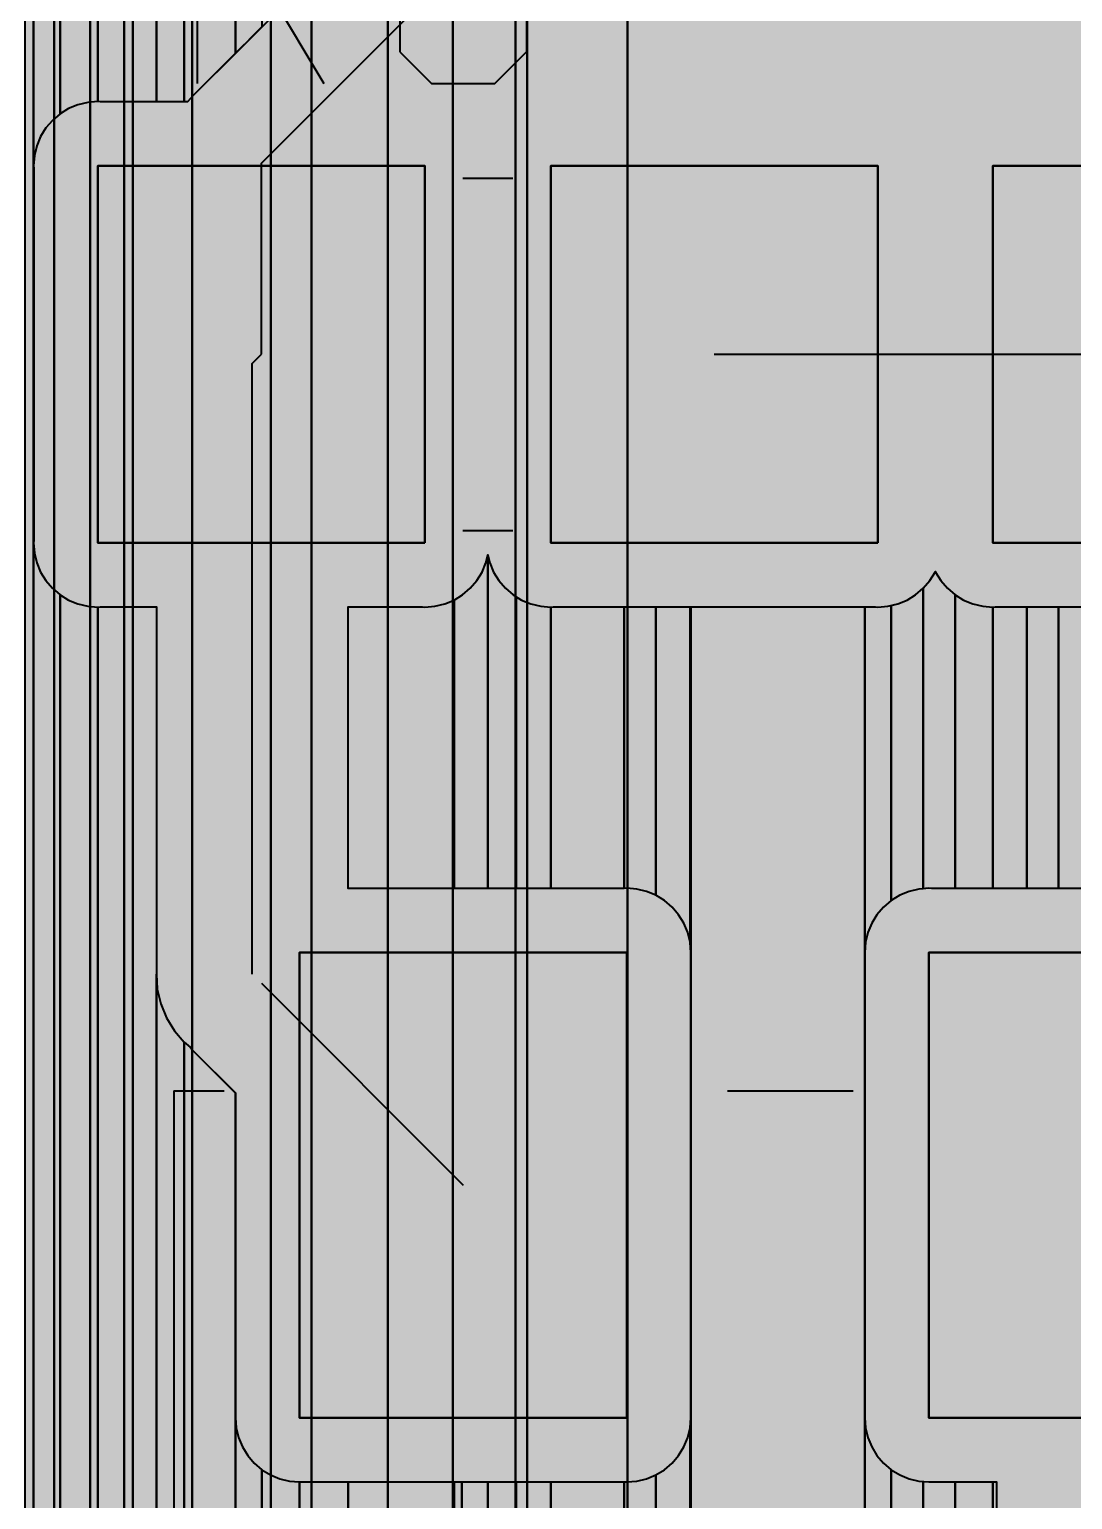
# Model space of a CAD drawing. Header units: millimetres. Extents: x 2 to 110, y 3 to 56.
# Drawn here: x 53.37 to 57.52, y 14.31 to 20.16 of the extents above; entities that cross this region are included whole.
import ezdxf

# ---------------------------------------------------------------- set-up
doc = ezdxf.new("R2010")
doc.units = ezdxf.units.MM
for name, color, linetype in [('bottom_copper', 7, 'Continuous'), ('top_copper', 7, 'Continuous'), ('top_silk', 7, 'Continuous')]:
    doc.layers.add(name, color=color, linetype=linetype)

# ---------------------------------------------------------------- blocks, each defined once
blk = doc.blocks.new('Block32662')
at = {"layer": 'bottom_copper', "lineweight": 40}
blk.add_hatch(color=7, dxfattribs=at).paths.add_polyline_path([(0, 0), (-2.181, -2.1811), (-3.4404, -2.1811), (-3.4404, 42.8669), (0, 42.8669), (0, 0)], flags=0)
at = {"layer": 'bottom_copper', "color": 7, "lineweight": 40}
blk.add_lwpolyline([(0, 0), (-2.181, -2.1811), (-3.4404, -2.1811), (-3.4404, 42.8669), (0, 42.8669), (0, 0)], close=True, dxfattribs=at)
blk = doc.blocks.new('Block32847')
at = {"layer": 'bottom_copper', "lineweight": 40}
for points in [[(1.2554, 0), (0.8566, 0), (0.8566, 45.048), (1.2554, 45.048), (1.2554, 0)], [(0.8566, 0), (0.8099, 0), (0.8099, 21.0721), (0.8472, 21.2276), (0.8566, 21.387), (0.8566, 0)], [(0.8099, 0), (0.5612, 0), (0.5612, 20.6664), (0.6651, 20.788), (0.7487, 20.9243), (0.8099, 21.0721), (0.8099, 0)], [(0.5612, 0), (0.3033, 0), (0.3033, 20.4789), (0.4396, 20.5625), (0.5612, 20.6664), (0.5612, 0)], [(0.3033, 0), (0, 0), (0, 20.3804), (0.1555, 20.4177), (0.3033, 20.4789), (0.3033, 0)], [(0, 0), (-0.161, 0), (-0.161, 20.368), (-0.1594, 20.3679), (0, 20.3804), (0, 0)]]:
    blk.add_hatch(color=7, dxfattribs=at).paths.add_polyline_path(points, flags=0)
at = {"layer": 'bottom_copper', "color": 7, "lineweight": 40}
for points in [[(1.2554, 0), (0.8566, 0), (0.8566, 45.048), (1.2554, 45.048), (1.2554, 0)], [(0.8566, 0), (0.8099, 0), (0.8099, 21.0721), (0.8472, 21.2276), (0.8566, 21.387), (0.8566, 0)], [(0.8099, 0), (0.5612, 0), (0.5612, 20.6664), (0.6651, 20.788), (0.7487, 20.9243), (0.8099, 21.0721), (0.8099, 0)], [(0.5612, 0), (0.3033, 0), (0.3033, 20.4789), (0.4396, 20.5625), (0.5612, 20.6664), (0.5612, 0)], [(0.3033, 0), (0, 0), (0, 20.3804), (0.1555, 20.4177), (0.3033, 20.4789), (0.3033, 0)], [(0, 0), (-0.161, 0), (-0.161, 20.368), (-0.1594, 20.3679), (0, 20.3804), (0, 0)]]:
    blk.add_lwpolyline(points, close=True, dxfattribs=at)
blk = doc.blocks.new('Block33519')
at = {"layer": 'bottom_copper', "lineweight": 40}
for points in [[(1.0117, 0), (0.7766, 0), (0.7766, 20.5324), (0.8639, 20.4789), (1.0117, 20.4177), (1.0117, 0)], [(1.325, 0), (1.0117, 0), (1.0117, 20.4177), (1.1672, 20.3804), (1.325, 20.368), (1.325, 0)], [(0.7766, 0), (0.7415, 0), (0.7415, 13.3688), (0.7695, 13.4854), (0.7766, 13.605), (0.7766, 0)], [(0.7415, 0), (0.606, 0), (0.606, 13.1241), (0.633, 13.1557), (0.6956, 13.258), (0.7415, 13.3688), (0.7415, 0)], [(0.606, 0), (0.4639, 0), (0.4639, 12.9866), (0.5551, 13.0645), (0.606, 13.1241), (0.606, 0)], [(0.4639, 0), (0.3486, 0), (0.3486, 12.9186), (0.3616, 12.924), (0.4639, 12.9866), (0.4639, 0)]]:
    blk.add_hatch(color=7, dxfattribs=at).paths.add_polyline_path(points, flags=0)
at = {"layer": 'bottom_copper', "color": 7, "lineweight": 40}
for points in [[(1.0117, 0), (0.7766, 0), (0.7766, 20.5324), (0.8639, 20.4789), (1.0117, 20.4177), (1.0117, 0)], [(1.325, 0), (1.0117, 0), (1.0117, 20.4177), (1.1672, 20.3804), (1.325, 20.368), (1.325, 0)], [(0.7766, 0), (0.7415, 0), (0.7415, 13.3688), (0.7695, 13.4854), (0.7766, 13.605), (0.7766, 0)], [(0.7415, 0), (0.606, 0), (0.606, 13.1241), (0.633, 13.1557), (0.6956, 13.258), (0.7415, 13.3688), (0.7415, 0)], [(0.606, 0), (0.4639, 0), (0.4639, 12.9866), (0.5551, 13.0645), (0.606, 13.1241), (0.606, 0)], [(0.4639, 0), (0.3486, 0), (0.3486, 12.9186), (0.3616, 12.924), (0.4639, 12.9866), (0.4639, 0)]]:
    blk.add_lwpolyline(points, close=True, dxfattribs=at)
blk = doc.blocks.new('Block93553')
at = {"layer": 'top_copper', "lineweight": 40}
for points in [[(0.0332, 0), (0, 0), (0, 17.725), (0.0332, 17.725), (0.0332, 0)], [(0.1382, 16.2679), (0.1078, 16.242), (0.0819, 16.2116), (0.061, 16.1775), (0.0457, 16.1405), (0.0363, 16.1017), (0.0332, 16.0618), (0.0332, 17.725), (0.1382, 17.725), (0.1382, 16.2679)], [(0.288, 16.3166), (0.2482, 16.3135), (0.2093, 16.3041), (0.1723, 16.2888), (0.1382, 16.2679), (0.1382, 17.725), (0.288, 17.725), (0.288, 16.3166)], [(0.521, 16.3158), (0.2979, 16.3158), (0.288, 16.3166), (0.288, 17.725), (0.521, 17.725), (0.521, 16.3158)], [(0.6318, 16.3158), (0.521, 16.3158), (0.521, 17.725), (0.6318, 17.725), (0.6318, 16.3158)], [(0.8352, 16.508), (0.6792, 16.352), (0.6679, 16.3422), (0.6453, 16.3158), (0.6318, 16.3158), (0.6318, 17.725), (0.8352, 17.725), (0.8352, 16.508)], [(0.9402, 16.613), (0.8352, 16.508), (0.8352, 17.725), (0.9402, 17.725), (0.9402, 16.613)], [(0.034, 14.5722), (0.0332, 14.5622), (0.0332, 16.0618), (0.034, 16.0518), (0.034, 14.5722)], [(0.1382, 0), (0.0332, 0), (0.0332, 14.5622), (0.0363, 14.5223), (0.0457, 14.4835), (0.061, 14.4465), (0.0819, 14.4124), (0.1078, 14.382), (0.1382, 14.3561), (0.1382, 0)], [(1.8379, 13.189), (1.7036, 13.189), (1.7036, 14.3352), (1.7377, 14.3561), (1.7681, 14.382), (1.7941, 14.4124), (1.8149, 14.4463), (1.8303, 14.4835), (1.8379, 14.5152), (1.8379, 13.189)], [(1.9501, 13.189), (1.8379, 13.189), (1.8379, 14.5152), (1.8455, 14.4835), (1.8608, 14.4465), (1.8817, 14.4124), (1.9077, 14.382), (1.9381, 14.3561), (1.9501, 14.3487), (1.9501, 13.189)], [(3.6942, 13.189), (3.6, 13.189), (3.59, 13.1898), (3.568, 13.188), (3.568, 14.382), (3.5939, 14.4124), (3.6148, 14.4465), (3.6159, 14.4491), (3.617, 14.4465), (3.6379, 14.4124), (3.6638, 14.382), (3.6942, 14.3561), (3.6942, 13.189)], [(3.568, 13.188), (3.5501, 13.1866), (3.5113, 13.1773), (3.4743, 13.162), (3.4402, 13.1411), (3.4402, 14.3135), (3.4665, 14.3199), (3.5035, 14.3352), (3.5376, 14.3561), (3.568, 14.382), (3.568, 13.188)], [(0.288, 0), (0.1382, 0), (0.1382, 14.3561), (0.1723, 14.3352), (0.2093, 14.3199), (0.2481, 14.3105), (0.288, 14.3074), (0.288, 0)], [(1.7036, 13.189), (1.283, 13.189), (1.283, 14.3082), (1.578, 14.3082), (1.588, 14.3074), (1.6277, 14.3105), (1.6667, 14.3199), (1.7036, 14.3352), (1.7036, 13.189)], [(2.0878, 13.189), (1.9502, 13.189), (1.9501, 14.3487), (1.9722, 14.3352), (2.0091, 14.3199), (2.048, 14.3105), (2.0878, 14.3074), (2.0878, 13.189)], [(3.844, 13.189), (3.6942, 13.189), (3.6942, 14.3561), (3.7283, 14.3352), (3.7653, 14.3199), (3.8041, 14.3105), (3.844, 14.3074), (3.844, 13.189)], [(0.521, 0), (0.288, 0), (0.288, 14.3074), (0.2979, 14.3082), (0.521, 14.3082), (0.521, 0)], [(2.38, 13.189), (2.0878, 13.189), (2.0878, 14.3074), (2.0978, 14.3082), (2.38, 14.3082), (2.38, 13.189)], [(2.5057, 13.162), (2.4687, 13.1773), (2.4299, 13.1866), (2.39, 13.1898), (2.38, 13.189), (2.38, 14.3082), (2.5057, 14.3082), (2.5057, 13.162)], [(2.6416, 12.9749), (2.6323, 13.0137), (2.617, 13.0507), (2.5961, 13.0848), (2.5702, 13.1152), (2.5398, 13.1411), (2.5057, 13.162), (2.5057, 14.3082), (2.6416, 14.3082), (2.6416, 12.9749)], [(2.6448, 12.935), (2.6417, 12.9748), (2.6416, 14.3082), (2.6448, 14.3082), (2.6448, 12.935)], [(3.3352, 10.039), (2.6448, 10.039), (2.6448, 14.3082), (3.3352, 14.3082), (3.3352, 10.039)], [(3.4402, 13.1411), (3.4098, 13.1152), (3.3839, 13.0848), (3.363, 13.0507), (3.3477, 13.0137), (3.3384, 12.9749), (3.3352, 12.935), (3.3352, 14.3082), (3.3779, 14.3082), (3.3878, 14.3074), (3.4276, 14.3105), (3.4402, 14.3135), (3.4402, 13.1411)], [(3.98, 13.189), (3.844, 13.189), (3.844, 14.3074), (3.8539, 14.3082), (3.98, 14.3082), (3.98, 13.189)], [(4.1057, 13.189), (3.98, 13.189), (3.98, 14.3082), (4.1057, 14.3082), (4.1057, 13.189)], [(4.2416, 13.189), (4.1057, 13.189), (4.1057, 14.3082), (4.2416, 14.3082), (4.2416, 13.189)], [(2.6448, 11.085), (2.644, 11.095), (2.644, 12.9251), (2.6448, 12.935), (2.6448, 11.085)], [(3.336, 11.0949), (3.3352, 11.085), (3.3352, 12.935), (3.336, 12.925), (3.336, 11.0949)], [(0.6318, 0), (0.521, 0), (0.521, 12.848), (0.5245, 12.7882), (0.5385, 12.7299), (0.5615, 12.6745), (0.5928, 12.6234), (0.6318, 12.5778), (0.6318, 0)], [(0.8352, 0), (0.6318, 0), (0.6318, 12.5778), (0.6553, 12.5576), (0.6687, 12.5426), (0.8352, 12.3761), (0.8352, 0)], [(0.836, 11.0949), (0.8352, 11.085), (0.8352, 12.3761), (0.836, 12.3753), (0.836, 11.0949)], [(0.9402, 0), (0.8352, 0), (0.8352, 11.085), (0.8383, 11.0452), (0.8477, 11.0063), (0.863, 10.9693), (0.8839, 10.9352), (0.9098, 10.9048), (0.9402, 10.8789), (0.9402, 0)], [(2.6416, 10.039), (2.5057, 10.039), (2.5057, 10.858), (2.5398, 10.8789), (2.5702, 10.9048), (2.5961, 10.9352), (2.617, 10.9693), (2.6323, 11.0063), (2.6416, 11.0451), (2.6416, 10.039)], [(2.6448, 10.039), (2.6417, 10.039), (2.6416, 11.0451), (2.6448, 11.085), (2.6448, 10.039)], [(3.4402, 10.039), (3.3352, 10.039), (3.3352, 11.085), (3.3383, 11.0452), (3.3477, 11.0063), (3.363, 10.9693), (3.3839, 10.9352), (3.4098, 10.9048), (3.4402, 10.8789), (3.4402, 10.039)], [(1.09, 0), (0.9402, 0), (0.9402, 10.8789), (0.9743, 10.858), (1.0113, 10.8427), (1.0501, 10.8334), (1.09, 10.8302), (1.09, 0)], [(3.568, 10.039), (3.4402, 10.039), (3.4402, 10.8789), (3.4743, 10.858), (3.5113, 10.8427), (3.5501, 10.8334), (3.568, 10.832), (3.568, 10.039)], [(1.283, 0), (1.09, 0), (1.09, 10.8302), (1.1, 10.831), (1.283, 10.831), (1.283, 0)], [(1.7036, 0), (1.283, 0), (1.283, 10.831), (1.7036, 10.831), (1.7036, 0)], [(1.7352, 0), (1.7036, 0), (1.7036, 10.831), (1.7352, 10.831), (1.7352, 0)], [(1.8379, 9.9891), (1.8098, 9.9652), (1.7839, 9.9348), (1.763, 9.9007), (1.7477, 9.8637), (1.7384, 9.8249), (1.7352, 9.785), (1.7352, 10.831), (1.8379, 10.831), (1.8379, 9.9891)], [(1.9501, 10.0366), (1.9113, 10.0273), (1.8743, 10.012), (1.8402, 9.9911), (1.8379, 9.9891), (1.8379, 10.831), (1.9501, 10.831), (1.9501, 10.0366)], [(2.0878, 10.039), (2, 10.039), (1.99, 10.0398), (1.9502, 10.0367), (1.9501, 10.831), (2.0878, 10.831), (2.0878, 10.039)], [(2.38, 10.039), (2.0878, 10.039), (2.0878, 10.831), (2.38, 10.831), (2.38, 10.039)], [(2.5057, 10.039), (2.38, 10.039), (2.38, 10.831), (2.39, 10.8302), (2.4299, 10.8334), (2.4687, 10.8427), (2.5057, 10.858), (2.5057, 10.039)], [(3.6942, 10.1029), (3.6303, 10.039), (3.568, 10.039), (3.568, 10.832), (3.59, 10.8302), (3.6, 10.831), (3.6942, 10.831), (3.6942, 10.1029)], [(3.844, 10.2527), (3.6942, 10.1029), (3.6942, 10.831), (3.844, 10.831), (3.844, 10.2527)], [(3.8591, 10.2678), (3.844, 10.2527), (3.844, 10.831), (3.8591, 10.831), (3.8591, 10.2678)]]:
    blk.add_hatch(color=7, dxfattribs=at).paths.add_polyline_path(points, flags=0)
at = {"layer": 'top_copper', "color": 7, "lineweight": 40}
for points in [[(0.0332, 0), (0, 0), (0, 17.725), (0.0332, 17.725), (0.0332, 0)], [(0.1382, 16.2679), (0.1078, 16.242), (0.0819, 16.2116), (0.061, 16.1775), (0.0457, 16.1405), (0.0363, 16.1017), (0.0332, 16.0618), (0.0332, 17.725), (0.1382, 17.725), (0.1382, 16.2679)], [(0.288, 16.3166), (0.2482, 16.3135), (0.2093, 16.3041), (0.1723, 16.2888), (0.1382, 16.2679), (0.1382, 17.725), (0.288, 17.725), (0.288, 16.3166)], [(0.521, 16.3158), (0.2979, 16.3158), (0.288, 16.3166), (0.288, 17.725), (0.521, 17.725), (0.521, 16.3158)], [(0.6318, 16.3158), (0.521, 16.3158), (0.521, 17.725), (0.6318, 17.725), (0.6318, 16.3158)], [(0.8352, 16.508), (0.6792, 16.352), (0.6679, 16.3422), (0.6453, 16.3158), (0.6318, 16.3158), (0.6318, 17.725), (0.8352, 17.725), (0.8352, 16.508)], [(0.9402, 16.613), (0.8352, 16.508), (0.8352, 17.725), (0.9402, 17.725), (0.9402, 16.613)], [(0.034, 14.5722), (0.0332, 14.5622), (0.0332, 16.0618), (0.034, 16.0518), (0.034, 14.5722)], [(0.1382, 0), (0.0332, 0), (0.0332, 14.5622), (0.0363, 14.5223), (0.0457, 14.4835), (0.061, 14.4465), (0.0819, 14.4124), (0.1078, 14.382), (0.1382, 14.3561), (0.1382, 0)], [(1.8379, 13.189), (1.7036, 13.189), (1.7036, 14.3352), (1.7377, 14.3561), (1.7681, 14.382), (1.7941, 14.4124), (1.8149, 14.4463), (1.8303, 14.4835), (1.8379, 14.5152), (1.8379, 13.189)], [(1.9501, 13.189), (1.8379, 13.189), (1.8379, 14.5152), (1.8455, 14.4835), (1.8608, 14.4465), (1.8817, 14.4124), (1.9077, 14.382), (1.9381, 14.3561), (1.9501, 14.3487), (1.9501, 13.189)], [(3.6942, 13.189), (3.6, 13.189), (3.59, 13.1898), (3.568, 13.188), (3.568, 14.382), (3.5939, 14.4124), (3.6148, 14.4465), (3.6159, 14.4491), (3.617, 14.4465), (3.6379, 14.4124), (3.6638, 14.382), (3.6942, 14.3561), (3.6942, 13.189)], [(3.568, 13.188), (3.5501, 13.1866), (3.5113, 13.1773), (3.4743, 13.162), (3.4402, 13.1411), (3.4402, 14.3135), (3.4665, 14.3199), (3.5035, 14.3352), (3.5376, 14.3561), (3.568, 14.382), (3.568, 13.188)], [(0.288, 0), (0.1382, 0), (0.1382, 14.3561), (0.1723, 14.3352), (0.2093, 14.3199), (0.2481, 14.3105), (0.288, 14.3074), (0.288, 0)], [(1.7036, 13.189), (1.283, 13.189), (1.283, 14.3082), (1.578, 14.3082), (1.588, 14.3074), (1.6277, 14.3105), (1.6667, 14.3199), (1.7036, 14.3352), (1.7036, 13.189)], [(2.0878, 13.189), (1.9502, 13.189), (1.9501, 14.3487), (1.9722, 14.3352), (2.0091, 14.3199), (2.048, 14.3105), (2.0878, 14.3074), (2.0878, 13.189)], [(3.844, 13.189), (3.6942, 13.189), (3.6942, 14.3561), (3.7283, 14.3352), (3.7653, 14.3199), (3.8041, 14.3105), (3.844, 14.3074), (3.844, 13.189)], [(0.521, 0), (0.288, 0), (0.288, 14.3074), (0.2979, 14.3082), (0.521, 14.3082), (0.521, 0)], [(2.38, 13.189), (2.0878, 13.189), (2.0878, 14.3074), (2.0978, 14.3082), (2.38, 14.3082), (2.38, 13.189)], [(2.5057, 13.162), (2.4687, 13.1773), (2.4299, 13.1866), (2.39, 13.1898), (2.38, 13.189), (2.38, 14.3082), (2.5057, 14.3082), (2.5057, 13.162)], [(2.6416, 12.9749), (2.6323, 13.0137), (2.617, 13.0507), (2.5961, 13.0848), (2.5702, 13.1152), (2.5398, 13.1411), (2.5057, 13.162), (2.5057, 14.3082), (2.6416, 14.3082), (2.6416, 12.9749)], [(2.6448, 12.935), (2.6417, 12.9748), (2.6416, 14.3082), (2.6448, 14.3082), (2.6448, 12.935)], [(3.3352, 10.039), (2.6448, 10.039), (2.6448, 14.3082), (3.3352, 14.3082), (3.3352, 10.039)], [(3.4402, 13.1411), (3.4098, 13.1152), (3.3839, 13.0848), (3.363, 13.0507), (3.3477, 13.0137), (3.3384, 12.9749), (3.3352, 12.935), (3.3352, 14.3082), (3.3779, 14.3082), (3.3878, 14.3074), (3.4276, 14.3105), (3.4402, 14.3135), (3.4402, 13.1411)], [(3.98, 13.189), (3.844, 13.189), (3.844, 14.3074), (3.8539, 14.3082), (3.98, 14.3082), (3.98, 13.189)], [(4.1057, 13.189), (3.98, 13.189), (3.98, 14.3082), (4.1057, 14.3082), (4.1057, 13.189)], [(4.2416, 13.189), (4.1057, 13.189), (4.1057, 14.3082), (4.2416, 14.3082), (4.2416, 13.189)], [(2.6448, 11.085), (2.644, 11.095), (2.644, 12.9251), (2.6448, 12.935), (2.6448, 11.085)], [(3.336, 11.0949), (3.3352, 11.085), (3.3352, 12.935), (3.336, 12.925), (3.336, 11.0949)], [(0.6318, 0), (0.521, 0), (0.521, 12.848), (0.5245, 12.7882), (0.5385, 12.7299), (0.5615, 12.6745), (0.5928, 12.6234), (0.6318, 12.5778), (0.6318, 0)], [(0.8352, 0), (0.6318, 0), (0.6318, 12.5778), (0.6553, 12.5576), (0.6687, 12.5426), (0.8352, 12.3761), (0.8352, 0)], [(0.836, 11.0949), (0.8352, 11.085), (0.8352, 12.3761), (0.836, 12.3753), (0.836, 11.0949)], [(0.9402, 0), (0.8352, 0), (0.8352, 11.085), (0.8383, 11.0452), (0.8477, 11.0063), (0.863, 10.9693), (0.8839, 10.9352), (0.9098, 10.9048), (0.9402, 10.8789), (0.9402, 0)], [(2.6416, 10.039), (2.5057, 10.039), (2.5057, 10.858), (2.5398, 10.8789), (2.5702, 10.9048), (2.5961, 10.9352), (2.617, 10.9693), (2.6323, 11.0063), (2.6416, 11.0451), (2.6416, 10.039)], [(2.6448, 10.039), (2.6417, 10.039), (2.6416, 11.0451), (2.6448, 11.085), (2.6448, 10.039)], [(3.4402, 10.039), (3.3352, 10.039), (3.3352, 11.085), (3.3383, 11.0452), (3.3477, 11.0063), (3.363, 10.9693), (3.3839, 10.9352), (3.4098, 10.9048), (3.4402, 10.8789), (3.4402, 10.039)], [(1.09, 0), (0.9402, 0), (0.9402, 10.8789), (0.9743, 10.858), (1.0113, 10.8427), (1.0501, 10.8334), (1.09, 10.8302), (1.09, 0)], [(3.568, 10.039), (3.4402, 10.039), (3.4402, 10.8789), (3.4743, 10.858), (3.5113, 10.8427), (3.5501, 10.8334), (3.568, 10.832), (3.568, 10.039)], [(1.283, 0), (1.09, 0), (1.09, 10.8302), (1.1, 10.831), (1.283, 10.831), (1.283, 0)], [(1.7036, 0), (1.283, 0), (1.283, 10.831), (1.7036, 10.831), (1.7036, 0)], [(1.7352, 0), (1.7036, 0), (1.7036, 10.831), (1.7352, 10.831), (1.7352, 0)], [(1.8379, 9.9891), (1.8098, 9.9652), (1.7839, 9.9348), (1.763, 9.9007), (1.7477, 9.8637), (1.7384, 9.8249), (1.7352, 9.785), (1.7352, 10.831), (1.8379, 10.831), (1.8379, 9.9891)], [(1.9501, 10.0366), (1.9113, 10.0273), (1.8743, 10.012), (1.8402, 9.9911), (1.8379, 9.9891), (1.8379, 10.831), (1.9501, 10.831), (1.9501, 10.0366)], [(2.0878, 10.039), (2, 10.039), (1.99, 10.0398), (1.9502, 10.0367), (1.9501, 10.831), (2.0878, 10.831), (2.0878, 10.039)], [(2.38, 10.039), (2.0878, 10.039), (2.0878, 10.831), (2.38, 10.831), (2.38, 10.039)], [(2.5057, 10.039), (2.38, 10.039), (2.38, 10.831), (2.39, 10.8302), (2.4299, 10.8334), (2.4687, 10.8427), (2.5057, 10.858), (2.5057, 10.039)], [(3.6942, 10.1029), (3.6303, 10.039), (3.568, 10.039), (3.568, 10.832), (3.59, 10.8302), (3.6, 10.831), (3.6942, 10.831), (3.6942, 10.1029)], [(3.844, 10.2527), (3.6942, 10.1029), (3.6942, 10.831), (3.844, 10.831), (3.844, 10.2527)], [(3.8591, 10.2678), (3.844, 10.2527), (3.844, 10.831), (3.8591, 10.831), (3.8591, 10.2678)]]:
    blk.add_lwpolyline(points, close=True, dxfattribs=at)

msp = doc.modelspace()

# ---------------------------------------------------------------- hatches: boundary and pattern name
at = {"layer": 'top_copper', "lineweight": 40}
for points in [[(54.942, 18.1162), (53.642, 18.1162), (53.642, 19.6158), (54.942, 19.6158), (54.942, 18.1162)], [(56.7418, 18.1162), (55.4418, 18.1162), (55.4418, 19.6158), (56.7418, 19.6158), (56.7418, 18.1162)], [(58.498, 18.1162), (57.198, 18.1162), (57.198, 19.6158), (58.498, 19.6158), (58.498, 18.1162)], [(55.744, 14.639), (54.444, 14.639), (54.444, 16.489), (55.744, 16.489), (55.744, 14.639)], [(58.244, 14.639), (56.944, 14.639), (56.944, 16.489), (58.244, 16.489), (58.244, 14.639)]]:
    msp.add_hatch(color=7, dxfattribs=at).paths.add_polyline_path(points, flags=0)

# ---------------------------------------------------------------- linework, layer by layer
at = {"layer": 'bottom_copper', "color": 7, "lineweight": 40}
for p, q in [((55.7468, 9.925), (55.7468, 54.973)), ((55.7468, 54.973), (55.7468, 9.925)), ((54.3304, 9.925), (54.3304, 30.293)), ((54.3304, 30.293), (54.3304, 9.925))]:
    msp.add_line(p, q, dxfattribs=at)
at = {"layer": 'top_copper', "color": 7, "lineweight": 40}
for p, q in [((54.2921, 19.626), (55.8179, 21.152)), ((55.1805, 21.0534), (54.0332, 19.906)), ((53.642, 19.8706), (53.6022, 19.8675)), ((53.6519, 19.8698), (53.642, 19.8706)), ((53.9993, 19.8698), (53.6519, 19.8698)), ((54.0219, 19.8962), (53.9993, 19.8698)), ((54.0332, 19.906), (54.0219, 19.8962)), ((53.4922, 19.8219), (53.4618, 19.796)), ((53.5263, 19.8428), (53.4922, 19.8219)), ((53.5633, 19.8581), (53.5263, 19.8428)), ((53.6021, 19.8675), (53.5633, 19.8581)), ((53.6022, 19.8675), (53.6021, 19.8675)), ((53.4359, 19.7656), (53.415, 19.7315)), ((53.4618, 19.796), (53.4359, 19.7656)), ((53.3997, 19.6945), (53.3903, 19.6557)), ((53.415, 19.7315), (53.3997, 19.6945)), ((53.3903, 19.6557), (53.3872, 19.6158)), ((53.3872, 19.6158), (53.388, 19.6058)), ((53.388, 19.6058), (53.388, 18.1262)), ((54.942, 19.6158), (53.642, 19.6158)), ((53.642, 19.6158), (53.642, 18.1162)), ((54.2921, 18.866), (54.2921, 19.626)), ((54.942, 18.1162), (54.942, 19.6158)), ((56.7418, 19.6158), (55.4418, 19.6158)), ((55.4418, 19.6158), (55.4418, 18.1162)), ((56.7418, 18.1162), (56.7418, 19.6158)), ((58.498, 19.6158), (57.198, 19.6158)), ((57.198, 19.6158), (57.198, 18.1162)), ((54.256, 18.83), (54.2921, 18.866)), ((54.256, 16.402), (54.256, 18.83)), ((56.0918, 18.866), (57.8481, 18.866)), ((53.388, 18.1262), (53.3872, 18.1162)), ((53.3872, 18.1162), (53.3903, 18.0763)), ((53.642, 18.1162), (54.942, 18.1162)), ((55.4418, 18.1162), (56.7418, 18.1162)), ((57.198, 18.1162), (58.498, 18.1162)), ((53.3903, 18.0763), (53.3997, 18.0375)), ((55.1843, 18.0375), (55.1919, 18.0692)), ((55.1919, 18.0692), (55.1995, 18.0375)), ((53.3997, 18.0375), (53.415, 18.0005)), ((53.415, 18.0005), (53.4359, 17.9664)), ((55.1481, 17.9664), (55.169, 18.0005)), ((55.169, 18.0005), (55.1843, 18.0375)), ((55.1995, 18.0375), (55.2148, 18.0005)), ((55.2148, 18.0005), (55.2357, 17.9664)), ((56.9479, 17.9664), (56.9688, 18.0005)), ((56.9688, 18.0005), (56.9699, 18.0031)), ((56.9699, 18.0031), (56.971, 18.0005)), ((56.971, 18.0005), (56.9919, 17.9664)), ((53.4359, 17.9664), (53.4618, 17.936)), ((55.1221, 17.936), (55.1481, 17.9664)), ((55.2357, 17.9664), (55.2617, 17.936)), ((56.922, 17.936), (56.9479, 17.9664)), ((56.9919, 17.9664), (57.0178, 17.936)), ((53.4618, 17.936), (53.4922, 17.9101)), ((53.4922, 17.9101), (53.5263, 17.8892)), ((53.5263, 17.8892), (53.5633, 17.8739)), ((55.0207, 17.8739), (55.0576, 17.8892)), ((55.0576, 17.8892), (55.0917, 17.9101)), ((55.0917, 17.9101), (55.1221, 17.936)), ((55.2617, 17.936), (55.2921, 17.9101)), ((55.2921, 17.9101), (55.3262, 17.8892)), ((55.3262, 17.8892), (55.3631, 17.8739)), ((56.8205, 17.8739), (56.8575, 17.8892)), ((56.8575, 17.8892), (56.8916, 17.9101)), ((56.8916, 17.9101), (56.922, 17.936)), ((57.0178, 17.936), (57.0482, 17.9101)), ((57.0482, 17.9101), (57.0823, 17.8892)), ((57.0823, 17.8892), (57.1193, 17.8739)), ((53.5633, 17.8739), (53.6021, 17.8645)), ((53.6021, 17.8645), (53.642, 17.8614)), ((53.642, 17.8614), (53.6519, 17.8622)), ((53.6519, 17.8622), (53.875, 17.8622)), ((53.875, 17.8622), (53.875, 16.402)), ((54.637, 16.743), (54.637, 17.8622)), ((54.637, 17.8622), (54.932, 17.8622)), ((54.932, 17.8622), (54.942, 17.8614)), ((54.942, 17.8614), (54.9817, 17.8645)), ((54.9817, 17.8645), (54.9818, 17.8645)), ((54.9818, 17.8645), (55.0207, 17.8739)), ((55.3631, 17.8739), (55.402, 17.8645)), ((55.402, 17.8645), (55.4418, 17.8614)), ((55.4418, 17.8614), (55.4518, 17.8622)), ((55.4518, 17.8622), (56.7319, 17.8622)), ((56.7319, 17.8622), (56.7418, 17.8614)), ((56.7418, 17.8614), (56.7816, 17.8645)), ((56.7816, 17.8645), (56.7817, 17.8645)), ((56.7817, 17.8645), (56.8205, 17.8739)), ((57.1193, 17.8739), (57.1581, 17.8645)), ((57.1581, 17.8645), (57.198, 17.8614)), ((57.198, 17.8614), (57.2079, 17.8622)), ((57.2079, 17.8622), (58.488, 17.8622)), ((55.734, 16.743), (54.637, 16.743)), ((55.744, 16.7438), (55.734, 16.743)), ((55.7839, 16.7406), (55.744, 16.7438)), ((55.8227, 16.7313), (55.7839, 16.7406)), ((55.8597, 16.716), (55.8227, 16.7313)), ((55.8938, 16.6951), (55.8597, 16.716)), ((56.8283, 16.716), (56.7942, 16.6951)), ((56.8653, 16.7313), (56.8283, 16.716)), ((56.9041, 16.7406), (56.8653, 16.7313)), ((56.944, 16.7438), (56.9041, 16.7406)), ((56.954, 16.743), (56.944, 16.7438)), ((58.234, 16.743), (56.954, 16.743)), ((55.9242, 16.6692), (55.8938, 16.6951)), ((55.9501, 16.6388), (55.9242, 16.6692)), ((56.7638, 16.6692), (56.7379, 16.6388)), ((56.7942, 16.6951), (56.7638, 16.6692)), ((55.971, 16.6047), (55.9501, 16.6388)), ((55.9863, 16.5677), (55.971, 16.6047)), ((56.717, 16.6047), (56.7017, 16.5677)), ((56.7379, 16.6388), (56.717, 16.6047)), ((55.9956, 16.5289), (55.9863, 16.5677)), ((56.7017, 16.5677), (56.6924, 16.5289)), ((55.744, 16.489), (54.444, 16.489)), ((54.444, 16.489), (54.444, 14.639)), ((55.744, 14.639), (55.744, 16.489)), ((55.9957, 16.5288), (55.9956, 16.5289)), ((55.9988, 16.489), (55.9957, 16.5288)), ((55.998, 16.4791), (55.9988, 16.489)), ((55.998, 14.649), (55.998, 16.4791)), ((56.6924, 16.5289), (56.6892, 16.489)), ((56.6892, 16.489), (56.69, 16.479)), ((56.69, 16.479), (56.69, 14.6489)), ((58.244, 16.489), (56.944, 16.489)), ((56.944, 16.489), (56.944, 14.639)), ((53.875, 16.402), (53.8785, 16.3422)), ((54.2921, 16.366), (55.094, 15.564)), ((53.8785, 16.3422), (53.8925, 16.2839)), ((53.8925, 16.2839), (53.9155, 16.2285)), ((53.9155, 16.2285), (53.9468, 16.1774)), ((53.9468, 16.1774), (53.9858, 16.1318)), ((53.9858, 16.1318), (54.0093, 16.1116)), ((54.0093, 16.1116), (54.0227, 16.0966)), ((54.0227, 16.0966), (54.19, 15.9293)), ((54.19, 15.9293), (54.19, 14.6489)), ((54.19, 14.6489), (54.1892, 14.639)), ((54.1892, 14.639), (54.1923, 14.5992)), ((54.444, 14.639), (55.744, 14.639)), ((55.9956, 14.5991), (55.9988, 14.639)), ((55.9988, 14.639), (55.998, 14.649)), ((56.69, 14.6489), (56.6892, 14.639)), ((56.6892, 14.639), (56.6923, 14.5992)), ((56.944, 14.639), (58.244, 14.639)), ((54.1923, 14.5992), (54.1924, 14.5991)), ((54.1924, 14.5991), (54.2017, 14.5603)), ((54.2017, 14.5603), (54.217, 14.5233)), ((55.971, 14.5233), (55.9863, 14.5603)), ((55.9863, 14.5603), (55.9956, 14.5991)), ((56.6923, 14.5992), (56.6924, 14.5991)), ((56.6924, 14.5991), (56.7017, 14.5603)), ((56.7017, 14.5603), (56.717, 14.5233)), ((54.217, 14.5233), (54.2379, 14.4892)), ((55.9501, 14.4892), (55.971, 14.5233)), ((56.717, 14.5233), (56.7379, 14.4892)), ((54.2379, 14.4892), (54.2638, 14.4588)), ((54.2638, 14.4588), (54.2942, 14.4329)), ((55.8938, 14.4329), (55.9242, 14.4588)), ((55.9242, 14.4588), (55.9501, 14.4892)), ((56.7379, 14.4892), (56.7638, 14.4588)), ((56.7638, 14.4588), (56.7942, 14.4329)), ((54.2942, 14.4329), (54.3283, 14.412)), ((54.3283, 14.412), (54.3653, 14.3967)), ((54.3653, 14.3967), (54.4041, 14.3874)), ((54.4041, 14.3874), (54.444, 14.3842)), ((54.444, 14.3842), (54.454, 14.385)), ((54.454, 14.385), (55.734, 14.385)), ((55.734, 14.385), (55.744, 14.3842)), ((55.744, 14.3842), (55.7839, 14.3874)), ((55.7839, 14.3874), (55.8227, 14.3967)), ((55.8227, 14.3967), (55.8597, 14.412)), ((55.8597, 14.412), (55.8938, 14.4329)), ((56.7942, 14.4329), (56.8283, 14.412)), ((56.8283, 14.412), (56.8653, 14.3967)), ((56.8653, 14.3967), (56.9041, 14.3874)), ((56.9041, 14.3874), (56.944, 14.3842)), ((56.944, 14.3842), (56.954, 14.385)), ((56.954, 14.385), (57.2131, 14.385)), ((57.2131, 14.385), (57.2131, 13.8218))]:
    msp.add_line(p, q, dxfattribs=at)
for points in [[(54.942, 18.1162), (53.642, 18.1162), (53.642, 19.6158), (54.942, 19.6158), (54.942, 18.1162)], [(56.7418, 18.1162), (55.4418, 18.1162), (55.4418, 19.6158), (56.7418, 19.6158), (56.7418, 18.1162)], [(58.498, 18.1162), (57.198, 18.1162), (57.198, 19.6158), (58.498, 19.6158), (58.498, 18.1162)], [(55.744, 14.639), (54.444, 14.639), (54.444, 16.489), (55.744, 16.489), (55.744, 14.639)], [(58.244, 14.639), (56.944, 14.639), (56.944, 16.489), (58.244, 16.489), (58.244, 14.639)]]:
    msp.add_lwpolyline(points, close=True, dxfattribs=at)
at = {"layer": 'top_silk', "color": 7, "lineweight": 40}
for p, q in [((54.0376, 20.9485), (54.0376, 19.9427)), ((54.2388, 20.4456), (54.5406, 19.9427)), ((54.8423, 20.2696), (54.8423, 20.0684)), ((55.3452, 20.2696), (55.3452, 20.0684)), ((54.8423, 20.0684), (54.968, 19.9427)), ((55.2195, 19.9427), (55.3452, 20.0684)), ((54.968, 19.9427), (55.2195, 19.9427)), ((55.0921, 19.5658), (55.2917, 19.5658)), ((55.0921, 18.1662), (55.2917, 18.1662)), ((53.944, 15.939), (53.944, 12.039)), ((53.944, 15.939), (54.144, 15.939)), ((56.144, 15.939), (56.644, 15.939))]:
    msp.add_line(p, q, dxfattribs=at)

# ---------------------------------------------------------------- block references
at = {"layer": 'bottom_copper'}
for name, p in [('Block33519', (53.0054, 9.925)), ('Block32847', (54.4914, 9.925)), ('Block32662', (59.1872, 12.1061))]:
    msp.add_blockref(name, p, dxfattribs=at)
at = {"layer": 'top_copper'}
msp.add_blockref('Block93553', (53.354, 3.554), dxfattribs=at)

doc.saveas('drawing.dxf')
